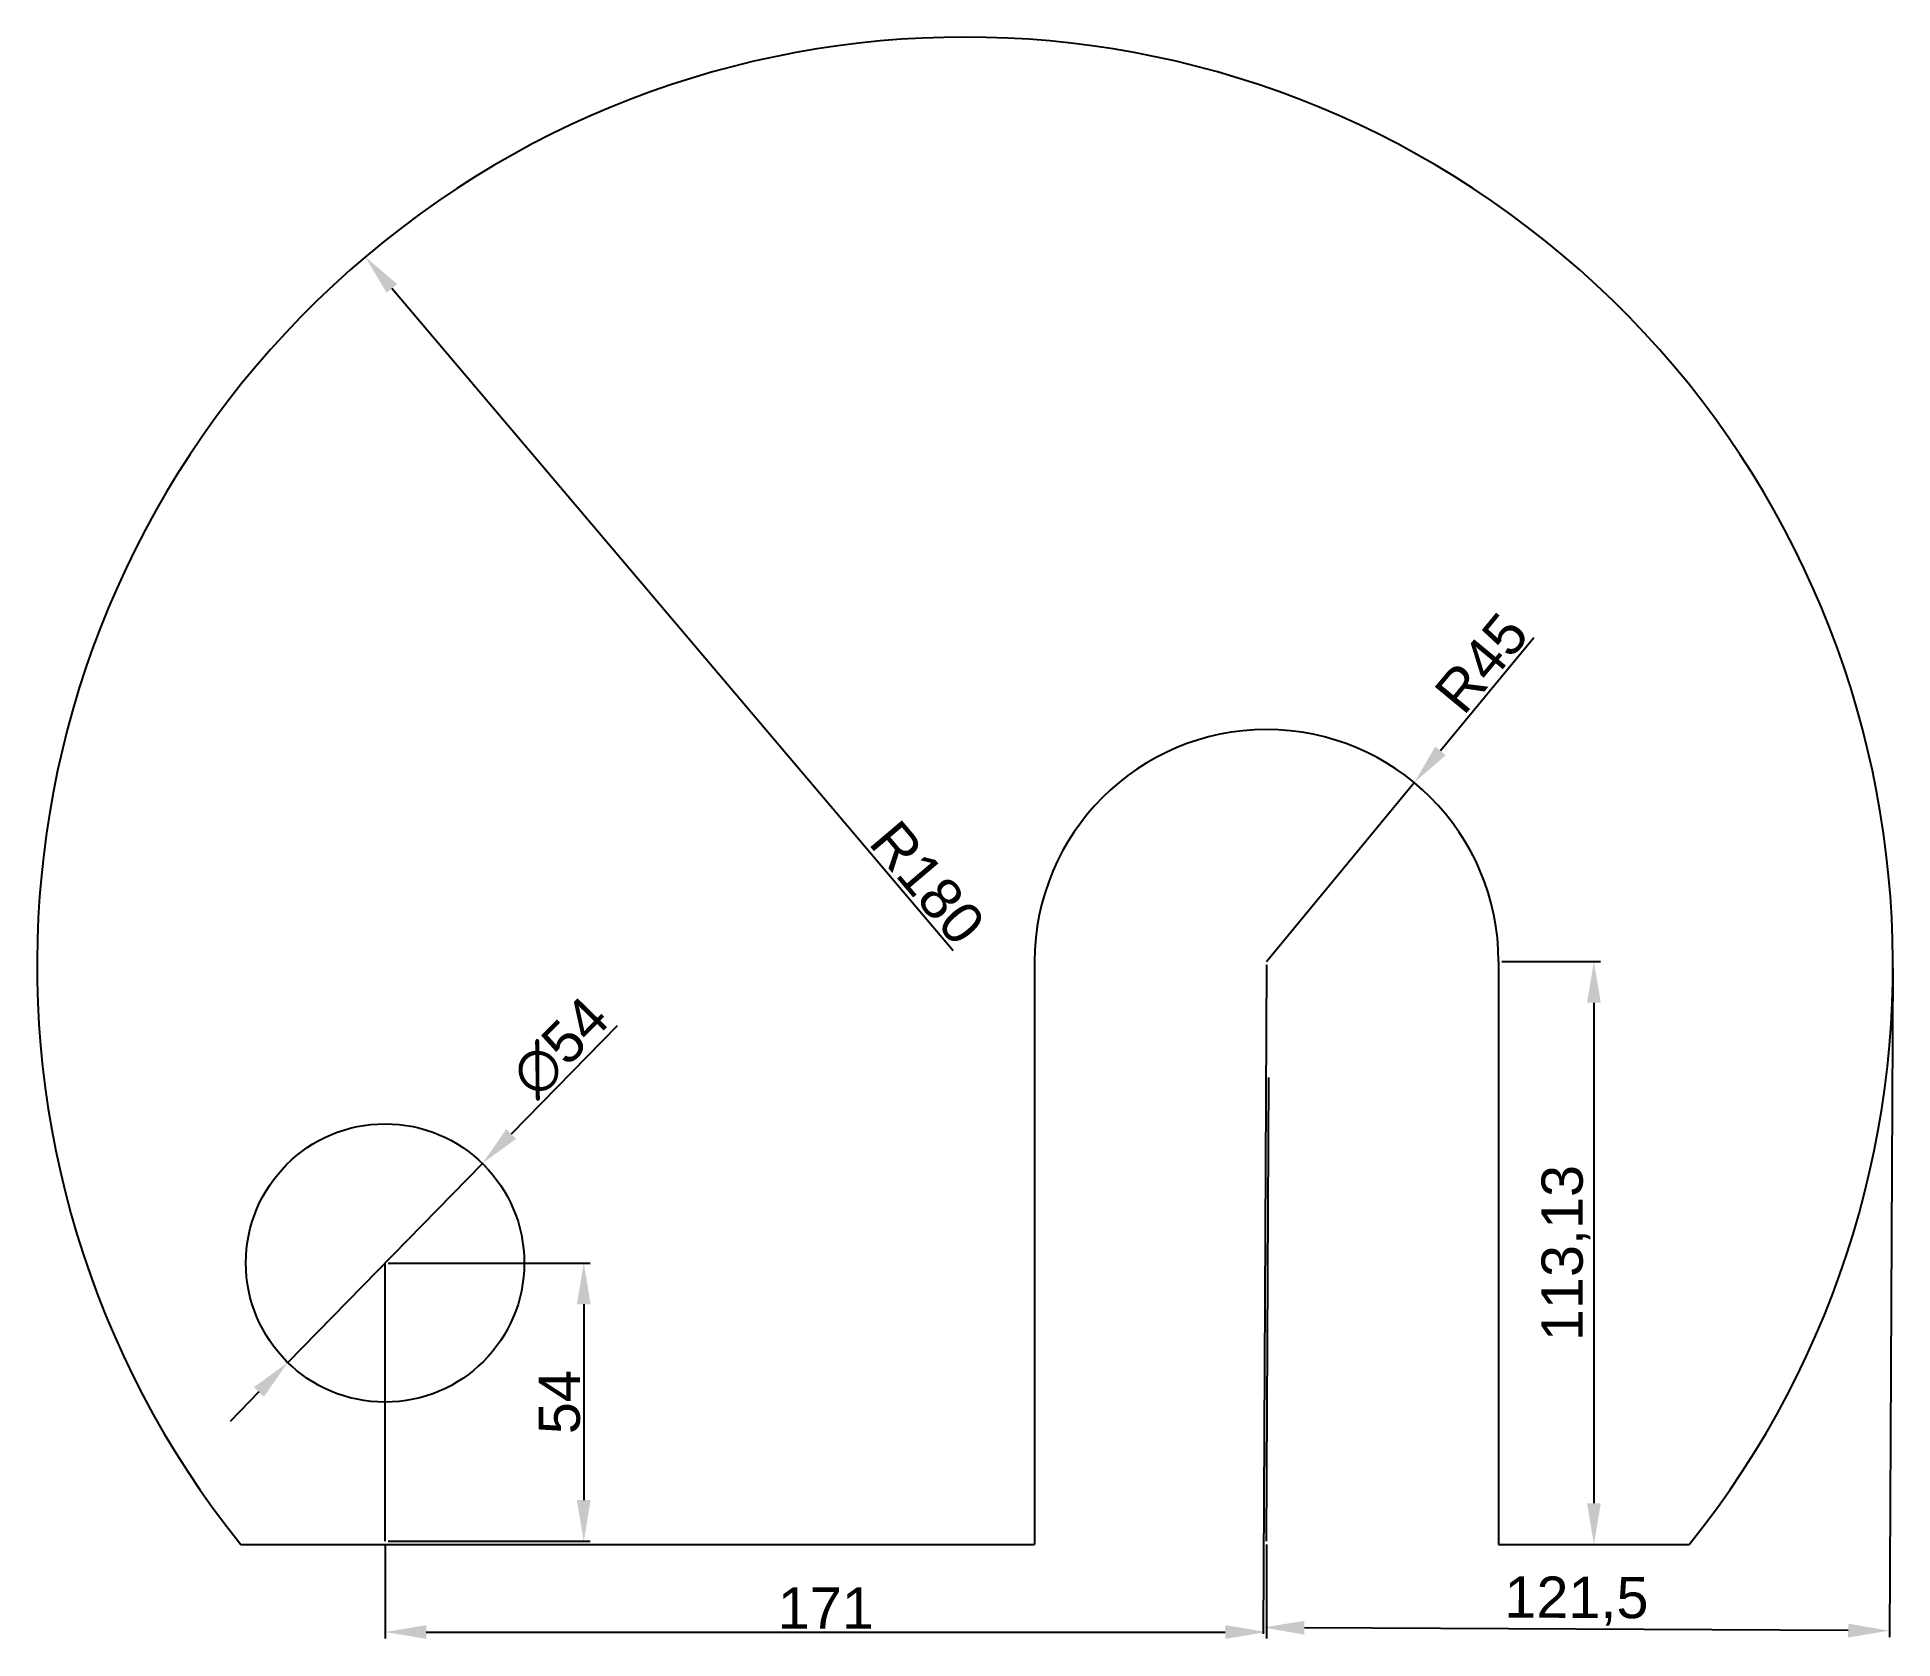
# Model space of a CAD drawing. Header units: millimetres. Extents: x 2602 to 2962, y 1045 to 1356.
import ezdxf

# ---------------------------------------------------------------- set-up
doc = ezdxf.new("R2010")
doc.units = ezdxf.units.MM
doc.styles.get("Standard").update_dxf_attribs({"font": 'arial.ttf'})
doc.dimstyles.new('ISO-25', dxfattribs={"dimtxt": 2.5, "dimasz": 2.5, "dimexe": 1.25, "dimexo": 0.625, "dimtad": 1, "dimtxsty": 'Standard', "dimcen": 2.5, "dimadec": 0, "dimazin": 0, "dimtfac": 1, "dimtmove": 0, "dimatfit": 3, "dimfxl": 1, "dimarcsym": 0})

# ---------------------------------------------------------------- blocks, each defined once
blk = doc.blocks.new('*D2')
at = {"color": 0, "lineweight": -2, "transparency": 16777216}
for p, q in [((2669.69, 1063.07), (2669.69, 1044.84)), ((2840.69, 1063.07), (2840.69, 1044.84)), ((2677.69, 1046.09), (2832.69, 1046.09))]:
    blk.add_line(p, q, dxfattribs=at)
at = {"color": 0, "transparency": 16777216}
for points in [[(2677.69, 1047.42), (2677.69, 1044.75), (2669.69, 1046.09)], [(2832.69, 1047.42), (2832.69, 1044.75), (2840.69, 1046.09)]]:
    blk.add_solid(points, dxfattribs=at)
at = {"layer": 'Defpoints', "color": 0, "transparency": 16777216}
for p in [(2669.69, 1063.69), (2840.69, 1063.69), (2840.69, 1046.09)]:
    blk.add_point(p, dxfattribs=at)
at = {"color": 4, "transparency": 16777216, "insert": (2755.19, 1050.73), "char_height": 8, "attachment_point": 5}
blk.add_mtext('171', dxfattribs=at)
blk = doc.blocks.new('*D3')
at = {"color": 0, "lineweight": -2, "transparency": 16777216}
for p, q in [((2840.69, 1175.57), (2840.01, 1045.72)), ((2962.19, 1174.94), (2961.51, 1045.09)), ((2953.52, 1046.38), (2848.02, 1046.93))]:
    blk.add_line(p, q, dxfattribs=at)
at = {"color": 0, "transparency": 16777216}
for points in [[(2848.03, 1048.26), (2848.01, 1045.59), (2840.02, 1046.97)], [(2953.52, 1047.71), (2953.51, 1045.04), (2961.52, 1046.34)]]:
    blk.add_solid(points, dxfattribs=at)
at = {"layer": 'Defpoints', "color": 0, "transparency": 16777216}
for p in [(2840.69, 1176.19), (2962.19, 1175.56), (2840.02, 1046.97)]:
    blk.add_point(p, dxfattribs=at)
at = {"color": 4, "transparency": 16777216, "insert": (2900.8, 1052.08), "char_height": 8, "attachment_point": 5, "rotation": 359.7013}
blk.add_mtext('121,5', dxfattribs=at)
blk = doc.blocks.new('*D4')
at = {"color": 0, "lineweight": -2, "transparency": 16777216}
for p, q in [((2886.32, 1176.19), (2905.45, 1176.19)), ((2904.2, 1168.19), (2904.2, 1071.06)), ((2886.32, 1063.06), (2905.45, 1063.06))]:
    blk.add_line(p, q, dxfattribs=at)
at = {"color": 0, "transparency": 16777216}
for points in [[(2902.86, 1168.19), (2905.53, 1168.19), (2904.2, 1176.19)], [(2902.86, 1071.06), (2905.53, 1071.06), (2904.2, 1063.06)]]:
    blk.add_solid(points, dxfattribs=at)
at = {"layer": 'Defpoints', "color": 0, "transparency": 16777216}
for p in [(2885.69, 1176.19), (2885.69, 1063.06), (2904.2, 1063.06)]:
    blk.add_point(p, dxfattribs=at)
at = {"color": 4, "transparency": 16777216, "insert": (2898.77, 1119.63), "char_height": 8, "attachment_point": 5, "rotation": 90}
blk.add_mtext('113,13', dxfattribs=at)
blk = doc.blocks.new('*D5')
at = {"color": 0, "lineweight": -2, "transparency": 16777216}
for p, q in [((2670.32, 1117.69), (2709.49, 1117.69)), ((2708.24, 1109.69), (2708.24, 1071.69)), ((2670.32, 1063.69), (2709.49, 1063.69))]:
    blk.add_line(p, q, dxfattribs=at)
at = {"color": 0, "transparency": 16777216}
for points in [[(2706.91, 1109.69), (2709.57, 1109.69), (2708.24, 1117.69)], [(2706.91, 1071.69), (2709.57, 1071.69), (2708.24, 1063.69)]]:
    blk.add_solid(points, dxfattribs=at)
at = {"layer": 'Defpoints', "color": 0, "transparency": 16777216}
for p in [(2669.69, 1117.69), (2669.69, 1063.69), (2708.24, 1063.69)]:
    blk.add_point(p, dxfattribs=at)
at = {"color": 4, "transparency": 16777216, "insert": (2703.55, 1090.69), "char_height": 8, "attachment_point": 5, "rotation": 90}
blk.add_mtext('54', dxfattribs=at)
blk = doc.blocks.new('*D6')
at = {"color": 0, "lineweight": -2, "transparency": 16777216}
blk.add_line((2779.88, 1178.29), (2671.02, 1306.8), dxfattribs=at)
at = {"color": 0, "transparency": 16777216}
blk.add_solid([(2672.03, 1307.66), (2670, 1305.94), (2665.85, 1312.91)], dxfattribs=at)
at = {"layer": 'Defpoints', "color": 0, "transparency": 16777216}
for p in [(2665.85, 1312.91), (2782.19, 1175.56)]:
    blk.add_point(p, dxfattribs=at)
at = {"color": 4, "transparency": 16777216, "insert": (2774.89, 1191.46), "char_height": 8, "attachment_point": 5, "rotation": 310.2683}
blk.add_mtext('R180', dxfattribs=at)
blk = doc.blocks.new('*D7')
at = {"color": 0, "lineweight": -2, "transparency": 16777216}
for p, q in [((2714.69, 1163.74), (2694.16, 1142.72)), ((2650.82, 1098.39), (2688.57, 1137)), ((2645.23, 1092.67), (2639.64, 1086.94))]:
    blk.add_line(p, q, dxfattribs=at)
at = {"color": 0, "transparency": 16777216}
for points in [[(2693.2, 1143.66), (2695.11, 1141.79), (2688.57, 1137)], [(2644.27, 1093.6), (2646.18, 1091.73), (2650.82, 1098.39)]]:
    blk.add_solid(points, dxfattribs=at)
at = {"layer": 'Defpoints', "color": 0, "transparency": 16777216}
for p in [(2688.57, 1137), (2650.82, 1098.39)]:
    blk.add_point(p, dxfattribs=at)
at = {"color": 4, "transparency": 16777216, "insert": (2703.69, 1159.54), "char_height": 8, "attachment_point": 5, "rotation": 45.6534}
blk.add_mtext('∅54', dxfattribs=at)
blk = doc.blocks.new('*D8')
at = {"color": 0, "lineweight": -2, "transparency": 16777216}
for p, q in [((2892.53, 1238.99), (2874.44, 1217.07)), ((2840.69, 1176.19), (2869.34, 1210.9))]:
    blk.add_line(p, q, dxfattribs=at)
at = {"color": 0, "transparency": 16777216}
blk.add_solid([(2873.41, 1217.91), (2875.46, 1216.22), (2869.34, 1210.9)], dxfattribs=at)
at = {"layer": 'Defpoints', "color": 0, "transparency": 16777216}
for p in [(2869.34, 1210.9), (2840.69, 1176.19)]:
    blk.add_point(p, dxfattribs=at)
at = {"color": 4, "transparency": 16777216, "insert": (2882.41, 1234.1), "char_height": 8, "attachment_point": 5, "rotation": 50.4562}
blk.add_mtext('R45', dxfattribs=at)

msp = doc.modelspace()

# ---------------------------------------------------------------- linework, layer by layer
for p, q in [((2795.693, 1176.195), (2795.693, 1063.062)), ((2885.693, 1176.195), (2885.693, 1063.062)), ((2840.693, 1063.695), (2841.162, 1153.694)), ((2669.693, 1063.695), (2669.693, 1117.695)), ((2641.679, 1063.062), (2795.693, 1063.062)), ((2885.693, 1063.062), (2922.704, 1063.062))]:
    msp.add_line(p, q)
msp.add_circle((2669.693, 1117.695), 27)
for centre, radius, start, end in [((2782.191, 1175.562), 180, 321.31781, 218.68219), ((2840.693, 1176.195), 45, 0, 180)]:
    msp.add_arc(centre, radius, start, end)

# ---------------------------------------------------------------- dimensions: what is measured, and where the dimension line sits
at = {"color": 1}
dim = msp.add_radius_dim(center=(2782.191, 1175.562), mpoint=(2665.845, 1312.906), dimstyle='ISO-25', override={"dimtxt": 8, "dimasz": 8, "dimclrt": 4}, dxfattribs=at)
dim.commit()
dim.dimension.update_dxf_attribs({"geometry": '*D6', "text_midpoint": (2771.301, 1188.418), "dimtype": 164})
dim = msp.add_radius_dim(center=(2840.693, 1176.195), mpoint=(2869.343, 1210.896), dimstyle='ISO-25', override={"dimtxt": 8, "dimasz": 8, "dimclrt": 4}, dxfattribs=at)
dim.commit()
dim.dimension.update_dxf_attribs({"geometry": '*D8', "text_midpoint": (2882.413, 1234.098)})
dim = msp.add_linear_dim(base=(2840.019, 1046.969), p1=(2962.191, 1175.562), p2=(2840.693, 1176.195), angle=179.7013, dimstyle='ISO-25', override={"dimtxt": 8, "dimasz": 8, "dimclrt": 4}, dxfattribs=at)
dim.commit()
dim.dimension.update_dxf_attribs({"geometry": '*D3', "text_midpoint": (2900.768, 1046.652), "dimtype": 161})
for base, p1, p2, picture, middle in [((2904.198, 1063.062), (2885.693, 1176.195), (2885.693, 1063.062), '*D4', (2898.766, 1119.628)), ((2708.239, 1063.695), (2669.693, 1117.695), (2669.693, 1063.695), '*D5', (2703.546, 1090.695))]:
    dim = msp.add_linear_dim(base=base, p1=p1, p2=p2, angle=90, dimstyle='ISO-25', override={"dimtxt": 8, "dimasz": 8, "dimclrt": 4}, dxfattribs=at)
    dim.commit()
    dim.dimension.update_dxf_attribs({"geometry": picture, "text_midpoint": middle})
dim = msp.add_diameter_dim_2p(p1=(2650.82, 1098.387), p2=(2688.566, 1137.003), dimstyle='ISO-25', override={"dimtxt": 8, "dimasz": 8, "dimclrt": 4}, dxfattribs=at)
dim.commit()
dim.dimension.update_dxf_attribs({"geometry": '*D7', "text_midpoint": (2703.694, 1159.539)})
dim = msp.add_linear_dim(base=(2840.693, 1046.088), p1=(2669.693, 1063.695), p2=(2840.693, 1063.695), dimstyle='ISO-25', override={"dimtxt": 8, "dimasz": 8, "dimclrt": 4}, dxfattribs=at)
dim.commit()
dim.dimension.update_dxf_attribs({"geometry": '*D2', "text_midpoint": (2755.193, 1050.73)})

doc.saveas('drawing.dxf')
